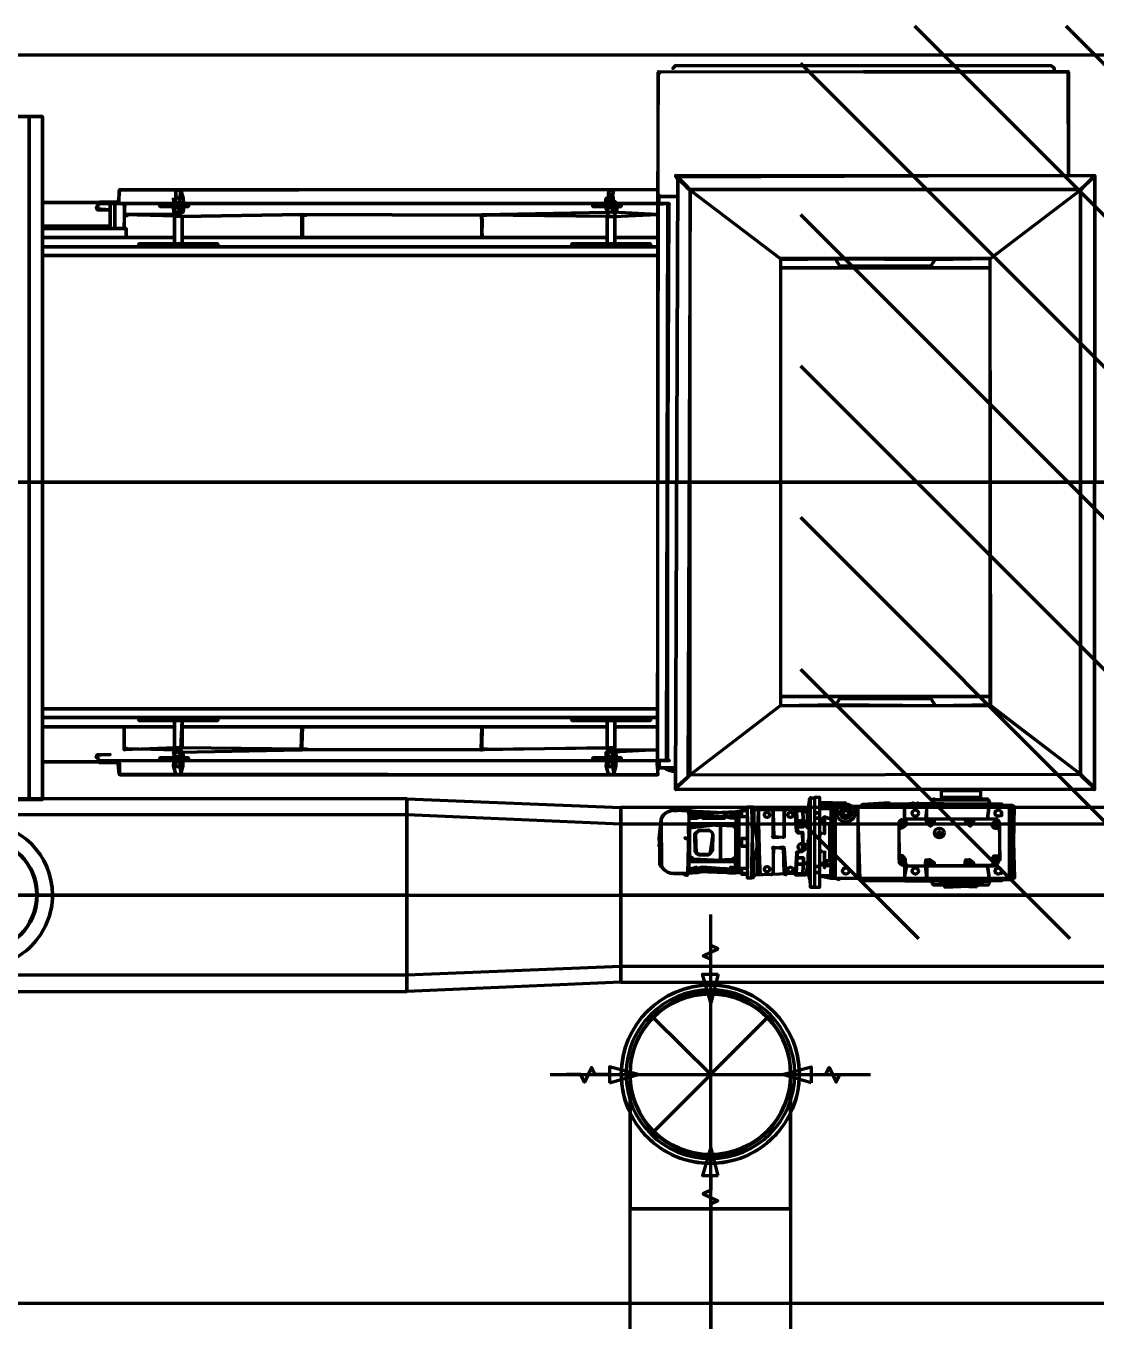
# Model space of a CAD drawing. Extents: x 0 to 1153, y 0 to 816.
# Drawn here: x 565.45 to 584.85, y 533.44 to 556.91 of the extents above; entities that cross this region are included whole.
import ezdxf

# ---------------------------------------------------------------- set-up
doc = ezdxf.new("R2010")
doc.units = 0
doc.header["$MEASUREMENT"] = 0
for name, color, linetype in [('Arch', 7, 'Continuous'), ('EQUIPMENTS', 7, 'Continuous'), ('Hatch', 7, 'Continuous'), ('HVAC', 7, 'Continuous')]:
    doc.layers.add(name, color=color, linetype=linetype)

msp = doc.modelspace()

# ---------------------------------------------------------------- linework, layer by layer
at = {"layer": 'Arch', "color": 11, "linetype": 'Continuous', "lineweight": 211}
msp.add_line((917.988, 533.76), (110.871, 533.76), dxfattribs=at)
for points in [[(577.861, 539.729), (577.861, 539.993), (577.723, 540.057), (577.988, 540.184), (577.861, 540.247), (577.861, 540.512)], [(576.03, 537.909), (575.765, 537.909), (575.702, 538.036), (575.575, 537.771), (575.511, 537.909), (575.247, 537.909)], [(579.681, 537.909), (579.945, 537.909), (580.009, 538.036), (580.136, 537.771), (580.199, 537.909), (580.464, 537.909)], [(577.861, 536.078), (577.861, 535.813), (577.723, 535.75), (577.988, 535.623), (577.861, 535.559), (577.861, 535.294)]]:
    msp.add_lwpolyline(points, dxfattribs=at)
for points in [[(577.998, 539.729), (577.861, 539.21), (577.712, 539.729)], [(576.03, 537.76), (576.548, 537.909), (576.03, 538.046)], [(579.681, 537.76), (579.162, 537.909), (579.681, 538.046)], [(577.998, 536.078), (577.861, 536.596), (577.712, 536.078)]]:
    msp.add_lwpolyline(points, close=True, dxfattribs=at)
at = {"layer": 'EQUIPMENTS', "color": 251, "linetype": 'Continuous', "lineweight": 211}
for p, q in [((645.329, 556.376), (113.961, 556.376)), ((568.124, 553.529), (568.135, 553.529)), ((576.157, 553.709), (576.157, 553.688)), ((570.452, 553.413), (570.463, 553.413)), ((573.722, 553.487), (573.722, 553.477)), ((580.115, 552.683), (580.115, 552.693)), ((568.156, 543.75), (568.156, 543.74)), ((568.251, 543.666), (568.262, 543.666)), ((576.093, 543.666), (576.104, 543.666)), ((568.314, 543.571), (568.314, 543.592)), ((576.157, 543.571), (576.157, 543.592)), ((576.908, 543.348), (576.897, 543.338)), ((579.67, 542.925), (579.649, 542.904)), ((580.189, 542.787), (580.189, 542.766)), ((580.57, 542.787), (580.57, 542.766)), ((581.078, 542.798), (581.078, 542.787)), ((581.448, 542.766), (581.448, 542.787)), ((583.025, 542.787), (583.025, 542.809)), ((583.332, 542.766), (583.332, 542.787)), ((577.712, 542.586), (577.712, 542.607)), ((578.104, 542.607), (578.104, 542.586)), ((578.22, 542.586), (578.22, 542.607)), ((578.316, 542.671), (578.316, 542.66)), ((579.416, 542.703), (579.406, 542.703)), ((579.543, 542.671), (579.533, 542.671)), ((577.585, 542.269), (577.585, 541.962)), ((577.649, 541.888), (577.829, 541.888)), ((578.316, 541.845), (578.316, 541.845)), ((583.078, 541.814), (583.036, 541.835)), ((577.712, 541.634), (577.712, 541.666)), ((578.115, 541.666), (578.115, 541.634)), ((578.369, 541.56), (578.369, 541.57)), ((581.374, 541.687), (583.004, 541.687)), ((579.628, 541.464), (579.649, 541.464)), ((579.649, 541.316), (579.67, 541.306)), ((581.078, 541.422), (581.078, 541.443)), ((581.448, 541.464), (581.448, 541.443)), ((581.681, 541.422), (581.681, 541.443)), ((582.104, 541.306), (582.104, 541.327)), ((583.332, 541.443), (583.332, 541.464))]:
    msp.add_line(p, q, dxfattribs=at)
for points in [[(566.78, 543.571), (566.79, 543.602), (566.78, 543.571), (566.738, 543.687), (566.738, 543.698), (566.748, 543.698), (566.727, 543.666), (566.738, 543.687), (566.78, 543.571), (566.78, 543.56), (567.129, 543.56), (567.129, 543.549), (567.119, 543.592), (567.129, 543.592), (567.14, 543.581), (567.14, 543.348), (567.15, 543.348), (567.15, 543.338), (567.15, 543.348), (567.161, 543.348), (567.15, 543.348), (567.129, 543.56), (567.129, 543.549), (567.129, 543.56), (566.79, 543.592), (576.897, 543.602), (577.067, 543.602), (577.109, 553.688), (576.897, 553.688), (566.79, 553.688), (566.79, 553.678), (566.78, 553.709), (566.727, 553.614), (566.738, 553.593), (566.738, 553.582), (566.78, 553.709), (566.79, 553.688), (566.79, 553.678), (566.78, 553.709), (566.727, 553.614), (566.738, 553.593), (566.738, 553.582), (566.748, 553.572), (566.981, 553.572), (566.738, 553.593), (566.78, 553.709), (565.753, 553.709), (566.78, 553.709), (566.79, 553.72), (567.129, 553.72), (567.129, 553.731), (567.14, 553.709), (567.14, 553.921), (567.15, 553.932), (567.15, 553.942), (567.15, 553.921), (567.161, 553.932), (567.15, 553.921), (567.119, 553.688), (567.129, 553.688), (567.14, 553.699), (567.129, 553.72), (567.129, 553.731), (567.14, 553.709), (567.14, 553.921), (567.15, 553.932), (567.15, 553.942), (567.15, 553.921), (567.161, 553.932), (567.161, 553.942), (576.897, 553.942), (576.897, 553.932), (576.908, 553.932), (576.897, 553.942), (576.897, 553.932), (576.908, 553.932), (576.897, 553.942), (567.15, 553.921), (567.129, 553.72), (566.79, 553.688), (576.887, 553.688), (576.897, 553.688), (576.908, 553.678), (576.908, 556.07), (576.929, 556.059), (576.919, 556.07), (576.919, 556.08), (576.919, 556.07), (576.929, 556.07), (576.929, 556.059), (576.94, 556.048), (576.929, 556.059), (576.919, 556.059), (576.919, 556.07), (576.914, 556.071), (576.917, 556.074), (576.908, 556.07), (576.929, 556.059), (576.919, 556.07), (576.919, 556.08), (576.919, 556.07), (576.929, 556.07), (576.929, 556.059), (576.94, 556.048), (576.929, 556.059), (576.919, 556.059), (576.919, 556.07), (576.914, 556.071), (576.917, 556.074), (576.919, 556.08), (584.348, 556.07), (584.338, 556.08), (576.908, 556.07), (576.897, 553.678), (577.109, 553.688), (577.109, 553.678), (577.077, 553.678), (577.077, 543.602), (577.109, 543.602), (577.109, 543.592), (576.908, 543.602), (576.897, 543.338), (567.14, 543.348), (567.15, 543.348), (567.15, 543.338), (567.14, 543.348), (567.119, 543.592), (567.129, 543.592), (567.14, 543.581), (567.14, 543.56), (567.15, 543.549), (567.15, 543.348), (567.161, 543.348), (567.161, 543.338), (576.897, 543.338), (576.908, 543.348), (576.887, 543.592), (576.897, 543.592), (576.897, 543.602), (577.067, 543.602), (577.109, 553.688), (576.929, 553.688), (576.929, 553.815), (576.897, 553.678), (577.056, 553.688), (577.056, 553.688), (577.077, 553.678), (577.056, 543.602), (577.109, 543.602), (577.109, 543.592), (576.929, 543.592), (576.929, 543.465), (576.897, 543.592), (566.79, 543.592), (566.79, 543.602), (566.78, 543.571), (566.738, 543.687), (566.738, 543.698), (566.748, 543.698), (566.748, 543.708), (566.981, 543.708), (566.738, 543.687), (566.78, 543.571), (565.753, 543.571)], [(584.084, 556.144), (584.073, 556.144), (584.073, 556.154), (584.041, 556.175)], [(584.327, 556.059), (584.338, 556.08), (584.338, 556.07), (584.327, 556.059), (584.327, 556.048), (584.327, 556.059), (584.338, 556.059), (584.339, 556.074), (584.342, 556.071), (584.327, 556.059), (584.338, 556.07), (584.338, 556.08), (584.338, 556.07), (584.327, 556.059), (584.327, 556.048), (584.327, 556.059), (584.338, 556.059), (584.348, 556.07), (584.348, 554.196), (584.339, 556.074), (584.338, 556.07)], [(582.93, 544.587), (579.12, 544.587), (577.49, 543.338), (577.49, 553.942), (577.48, 553.942), (577.48, 553.953), (577.469, 553.953), (577.448, 553.985), (577.49, 553.932), (579.12, 552.693), (582.93, 552.693), (584.602, 553.963), (584.56, 553.942), (584.57, 553.953), (584.581, 553.953), (584.782, 554.154), (584.782, 554.164), (584.793, 554.186), (584.803, 554.186), (584.803, 554.196), (584.793, 554.186), (584.782, 554.133), (584.782, 554.143), (584.793, 554.143), (584.803, 554.154), (584.803, 554.164), (584.814, 554.164), (584.814, 554.175), (584.824, 554.175), (584.824, 554.186), (584.814, 554.186), (584.814, 554.175), (584.793, 554.175), (584.782, 554.133), (584.782, 554.143), (584.793, 554.154), (584.793, 554.164), (584.803, 554.164), (584.56, 553.942), (584.56, 543.338), (584.56, 543.327), (584.581, 543.327), (584.581, 543.317), (584.602, 543.317), (584.782, 543.137), (584.782, 543.126), (584.793, 543.126), (584.793, 543.116), (584.803, 543.116), (584.782, 543.116), (584.793, 543.116), (584.793, 543.105), (584.803, 543.105), (584.814, 543.094), (584.824, 543.094), (584.824, 543.105), (584.814, 543.105), (584.814, 543.116), (584.803, 543.116), (584.803, 543.126), (584.793, 543.126), (584.793, 543.137), (584.782, 543.126), (584.782, 543.105), (584.793, 543.105), (584.793, 543.094), (584.814, 543.073), (584.824, 543.073), (577.226, 543.073), (577.236, 543.073), (577.236, 543.084), (577.247, 543.084), (577.247, 543.094), (577.257, 543.094), (577.257, 543.105), (577.268, 543.105), (577.268, 543.126), (577.448, 543.295), (577.49, 543.338), (577.48, 543.327), (577.469, 543.327), (577.469, 543.317), (577.49, 543.338), (577.268, 543.137), (577.268, 543.126), (577.257, 543.126), (577.257, 543.116), (577.247, 543.116), (577.268, 543.116), (577.257, 543.116), (577.257, 543.105), (577.247, 543.105), (577.236, 543.094), (577.226, 543.094), (577.226, 543.105), (577.236, 543.105), (577.247, 543.126), (577.257, 543.126), (577.257, 543.137), (577.247, 543.126), (577.226, 543.073), (577.236, 543.073), (577.236, 543.084), (577.247, 543.084), (577.247, 543.094), (577.257, 543.094), (577.257, 543.105), (577.226, 543.073), (577.268, 554.164), (577.257, 554.164), (577.257, 554.175), (577.236, 554.175), (577.236, 554.186), (577.226, 554.186), (577.226, 554.175), (577.236, 554.175), (577.236, 554.164), (577.257, 554.143), (577.268, 554.143), (577.268, 554.154), (577.448, 553.963), (577.268, 554.133), (577.268, 554.143), (577.257, 554.154), (577.257, 554.164), (577.247, 554.164), (577.226, 554.196), (584.824, 554.196), (584.814, 543.073), (584.782, 543.126), (584.602, 543.295), (584.56, 543.348), (582.93, 544.587), (579.12, 544.587), (577.49, 543.338), (584.56, 543.348), (584.56, 543.338), (584.56, 553.942), (584.56, 553.932), (582.93, 552.693), (579.12, 552.693), (577.49, 553.932), (577.49, 553.942), (584.56, 553.942), (577.49, 553.942), (577.448, 543.295), (577.448, 543.295), (577.268, 543.126), (577.226, 543.073), (584.803, 543.084), (584.782, 543.137), (584.782, 543.126), (584.793, 543.126), (584.793, 543.116), (584.803, 543.116), (584.56, 543.348), (582.919, 544.608), (581.935, 544.587), (580.136, 544.608), (579.131, 544.587), (579.131, 552.672), (580.115, 552.683), (581.914, 552.672), (582.919, 552.693), (582.919, 544.608), (581.935, 544.587), (580.136, 544.608), (579.131, 544.587), (579.131, 552.672), (580.115, 552.683), (581.914, 552.672), (582.919, 552.693)], [(577.268, 554.154), (577.257, 554.175), (577.257, 554.186), (577.226, 554.196)], [(584.602, 553.963), (584.57, 553.953), (584.581, 553.953), (584.782, 554.154), (584.782, 554.164), (584.793, 554.186), (584.803, 554.186), (584.803, 554.196), (584.793, 554.186), (584.782, 554.133), (584.782, 554.143), (584.793, 554.143), (584.803, 554.154), (584.803, 554.164), (584.814, 554.164), (584.814, 554.175), (584.824, 554.175), (584.824, 554.186), (584.814, 554.186), (584.814, 554.175), (584.793, 554.175), (584.782, 554.133), (584.782, 554.143), (584.793, 554.154), (584.793, 554.164), (584.803, 554.164), (584.56, 553.932)], [(576.919, 553.826), (576.929, 553.826), (576.929, 553.836), (576.94, 553.836), (576.929, 553.836), (576.929, 553.826), (576.919, 553.815), (576.919, 553.826), (576.918, 553.821), (576.914, 553.825), (576.919, 553.826), (576.908, 553.826), (576.929, 553.826), (576.929, 553.836), (576.94, 553.836), (576.929, 553.836), (576.929, 553.826), (576.919, 553.815), (576.919, 553.826), (576.897, 553.815), (577.226, 553.815), (576.897, 553.815), (576.897, 543.465), (577.226, 543.465), (576.897, 543.465), (576.914, 553.825)], [(577.49, 553.942), (577.48, 553.953), (577.448, 553.963)], [(566.981, 553.233), (566.981, 553.688), (566.981, 553.275), (565.753, 553.275)], [(567.119, 553.688), (567.129, 553.688), (567.14, 553.709)], [(567.235, 553.678), (567.246, 553.678), (567.235, 553.678), (567.246, 553.688)], [(568.399, 553.635), (567.881, 553.635), (567.881, 553.688), (567.881, 553.635), (568.399, 553.635), (568.399, 553.688)], [(568.24, 553.604), (568.251, 553.604), (568.262, 553.614)], [(576.241, 553.635), (575.723, 553.635), (575.723, 553.688), (575.723, 553.635), (576.241, 553.635), (576.241, 553.688)], [(567.267, 553.477), (567.267, 553.477), (567.277, 553.477), (567.267, 553.487), (567.277, 553.487), (567.277, 553.477), (567.288, 553.466), (567.277, 553.466), (567.277, 553.477), (567.267, 553.477), (567.277, 553.477), (567.267, 553.477), (567.277, 553.477), (567.267, 553.487), (567.277, 553.487), (567.277, 553.477), (567.288, 553.466), (567.235, 553.477)], [(570.452, 553.477), (570.442, 553.466), (570.431, 553.466), (570.452, 553.477)], [(573.786, 553.477), (573.786, 553.477), (573.797, 553.477), (573.786, 553.487), (573.797, 553.487), (573.797, 553.477), (573.797, 553.477)], [(567.267, 553.233), (565.753, 553.233), (567.267, 553.233), (567.267, 553.074)], [(568.928, 552.958), (567.499, 552.958), (567.499, 552.905), (567.499, 552.958), (568.928, 552.958), (568.928, 552.905)], [(575.342, 552.958), (576.771, 552.958), (576.771, 552.905), (576.771, 552.958), (575.342, 552.958), (575.342, 552.905)], [(581.935, 552.683), (581.85, 552.556), (580.199, 552.556), (580.115, 552.693), (580.115, 552.683), (580.199, 552.556), (581.85, 552.556), (581.935, 552.693)], [(580.199, 544.724), (581.85, 544.724), (581.935, 544.587), (581.85, 544.724), (580.199, 544.724), (580.115, 544.587)], [(567.499, 544.322), (568.928, 544.322), (568.928, 544.375), (568.928, 544.322), (567.499, 544.322), (567.499, 544.375)], [(575.342, 544.322), (576.771, 544.322), (576.771, 544.375), (576.771, 544.322), (575.342, 544.322), (575.342, 544.375)], [(567.267, 543.793), (567.277, 543.803), (567.288, 543.803), (567.288, 543.814), (567.277, 543.814), (567.267, 543.803)], [(568.399, 543.645), (567.881, 543.645), (567.881, 543.592), (567.881, 543.645), (568.399, 543.645), (568.399, 543.592)], [(570.442, 543.803), (570.431, 543.814), (570.452, 543.803)], [(570.526, 543.793), (570.537, 543.803), (570.547, 543.803), (570.537, 543.803)], [(573.712, 543.803), (573.701, 543.814), (573.691, 543.814), (573.712, 543.803)], [(573.786, 543.793), (573.797, 543.803), (573.807, 543.803), (573.797, 543.803)], [(576.241, 543.645), (575.723, 543.645), (575.723, 543.592), (575.723, 543.645), (576.241, 543.645), (576.241, 543.592)], [(576.897, 543.793), (576.104, 543.75), (576.104, 543.814), (576.008, 543.825), (576.008, 543.75), (576.008, 543.814), (576.104, 543.793)], [(577.49, 543.338), (577.48, 543.327), (577.469, 543.327), (577.448, 543.317)], [(584.56, 543.338), (584.581, 543.327), (584.602, 543.295)], [(582.75, 542.925), (582.041, 542.925), (582.041, 543.052), (582.75, 543.073), (582.75, 542.925), (582.041, 542.925), (582.041, 543.052), (582.75, 543.073)], [(584.782, 543.116), (584.793, 543.105), (584.803, 543.105), (584.814, 543.094), (584.824, 543.094), (584.824, 543.105), (584.814, 543.105), (584.814, 543.116), (584.803, 543.116), (584.803, 543.126), (584.782, 543.137)], [(579.882, 542.819), (579.882, 542.724), (579.84, 542.809)], [(580.274, 542.713), (580.369, 542.713), (580.411, 542.639), (580.369, 542.555), (580.274, 542.555), (580.231, 542.639), (580.274, 542.713), (580.369, 542.713), (580.411, 542.639), (580.369, 542.555), (580.274, 542.555), (580.231, 542.639)], [(581.596, 542.787), (581.554, 542.809), (581.533, 542.785), (581.541, 542.801), (581.556, 542.808), (581.572, 542.805), (581.584, 542.793), (581.585, 542.787), (581.596, 542.787), (581.586, 542.809), (581.554, 542.809), (581.533, 542.785), (581.541, 542.801), (581.556, 542.808), (581.571, 542.806), (581.582, 542.796), (581.522, 542.83), (581.533, 542.766), (581.491, 542.766), (581.448, 542.787), (581.491, 542.766), (581.522, 542.83), (581.533, 542.766), (581.583, 542.795), (581.585, 542.787), (581.618, 542.83)], [(583.142, 542.787), (583.142, 542.809), (581.681, 542.809), (583.131, 542.766)], [(581.883, 542.884), (581.907, 542.904), (581.883, 542.884), (581.909, 542.904)], [(582.872, 542.904), (582.897, 542.886), (582.872, 542.904), (582.897, 542.884)], [(583.232, 542.766), (583.278, 542.73), (583.279, 542.723), (583.232, 542.766), (583.26, 542.757), (583.278, 542.73), (583.279, 542.723), (583.268, 542.75), (583.216, 542.766)], [(583.279, 541.512), (583.243, 541.466), (583.236, 541.465), (583.279, 541.512), (583.27, 541.484), (583.243, 541.466), (583.216, 541.464), (583.236, 541.465), (583.279, 541.507), (583.279, 542.713)], [(578.956, 542.703), (578.981, 542.685), (578.982, 542.678), (578.956, 542.703), (578.972, 542.698), (578.982, 542.676)], [(579.194, 542.221), (579.183, 542.206), (579.18, 542.205), (579.194, 542.221), (579.191, 542.212), (579.183, 542.206), (579.18, 542.205), (579.183, 542.205), (578.993, 542.216), (578.993, 542.671), (579.004, 542.205), (579.194, 542.216), (579.194, 542.671)], [(579.194, 542.676), (579.214, 542.702), (579.218, 542.703), (579.194, 542.676), (579.199, 542.692), (579.221, 542.703)], [(579.432, 542.301), (579.417, 542.313), (579.416, 542.315), (579.432, 542.301), (579.423, 542.304), (579.416, 542.316)], [(579.517, 542.301), (579.532, 542.288), (579.533, 542.286), (579.517, 542.301), (579.526, 542.297), (579.533, 542.285)], [(579.84, 542.301), (579.85, 542.29), (579.85, 542.279), (579.861, 542.279), (579.861, 542.269), (579.84, 542.301), (579.84, 542.29), (579.85, 542.29), (579.85, 542.279), (579.871, 542.269)], [(582.009, 542.311), (582.052, 542.258), (582.009, 542.237), (581.977, 542.258), (581.977, 542.29), (582.009, 542.311), (582.052, 542.29), (582.052, 542.258), (582.009, 542.237), (581.977, 542.258), (582.009, 542.311)], [(578.369, 542.025), (578.369, 542.057), (578.369, 541.644), (578.369, 542.057)], [(578.998, 542.205), (578.983, 542.217), (578.982, 542.22), (578.998, 542.205), (578.989, 542.208), (578.982, 542.221)], [(578.982, 542.01), (578.994, 542.025), (578.997, 542.025), (578.982, 542.01), (578.985, 542.019), (578.998, 542.025)], [(579.221, 541.528), (579.195, 541.546), (579.194, 541.552), (579.221, 541.528), (579.205, 541.533), (579.195, 541.546), (579.194, 541.552), (579.194, 541.549), (579.183, 542.025), (578.993, 542.004), (578.993, 541.549), (579.004, 542.025), (579.194, 542.004)], [(579.178, 542.025), (579.194, 542.013), (579.194, 542.011), (579.178, 542.025), (579.188, 542.022), (579.194, 542.01)], [(579.649, 542.089), (579.639, 542.078), (579.649, 542.089), (579.639, 542.089), (579.639, 542.078), (579.628, 542.078), (579.628, 542.152), (579.628, 542.142), (579.628, 542.152), (579.628, 542.142), (579.649, 542.142), (579.628, 542.152), (579.628, 542.089)], [(579.416, 541.925), (579.427, 541.94), (579.431, 541.941), (579.416, 541.925), (579.419, 541.934), (579.432, 541.941)], [(579.871, 541.962), (579.85, 541.951), (579.85, 541.941), (579.84, 541.93), (579.871, 541.962), (579.871, 541.951), (579.85, 541.951), (579.84, 541.92)], [(577.607, 541.634), (577.607, 541.666), (577.469, 541.623), (577.596, 541.634)], [(578.982, 541.554), (578.962, 541.529), (578.958, 541.528), (578.982, 541.554), (578.977, 541.539), (578.956, 541.528)], [(580.041, 541.697), (579.924, 541.729), (579.84, 541.729), (579.924, 541.697)], [(581.533, 541.443), (581.448, 541.443), (581.491, 541.443), (581.533, 541.464)], [(583.142, 541.422), (581.681, 541.443), (581.681, 541.422), (583.142, 541.422), (583.131, 541.443)], [(581.855, 541.42), (581.859, 541.409), (581.855, 541.42), (581.859, 541.408)], [(581.909, 541.337), (581.884, 541.355), (581.909, 541.337), (581.883, 541.357)], [(582.687, 541.306), (582.104, 541.327), (582.104, 541.306), (582.687, 541.327)]]:
    msp.add_lwpolyline(points, close=True, dxfattribs=at)
for points in [[(577.226, 556.186), (577.173, 556.133), (577.226, 556.186), (584.031, 556.186), (584.084, 556.144), (584.084, 556.08), (584.084, 556.144), (584.041, 556.175), (577.226, 556.186), (577.173, 556.133), (577.173, 556.133), (577.173, 556.133)], [(562.917, 542.893), (565.753, 542.893), (565.753, 555.265), (562.917, 555.265)], [(562.917, 555.265), (565.753, 555.265), (565.753, 542.893), (562.917, 542.893)], [(565.51, 555.265), (565.51, 542.893), (565.51, 555.265)], [(577.268, 543.137), (577.226, 543.073), (577.268, 543.137), (577.49, 543.338), (584.56, 543.348), (584.602, 543.295), (584.782, 543.126), (584.814, 543.084), (584.824, 554.196), (577.268, 554.164), (577.448, 553.985), (577.49, 553.932), (577.448, 553.963), (577.268, 554.164), (577.226, 543.073)], [(575.987, 553.455), (575.987, 552.958), (575.987, 553.455), (576.125, 553.455), (576.125, 552.958), (576.125, 553.455), (575.987, 553.455), (573.712, 553.477), (570.463, 553.487), (570.452, 553.074), (570.452, 553.477), (570.463, 553.413), (570.463, 553.074), (570.452, 553.413), (570.452, 553.477), (570.537, 553.477), (570.463, 553.487), (568.262, 553.455), (568.24, 553.529), (568.304, 553.529), (568.166, 553.487), (567.246, 553.487), (567.235, 553.688), (567.235, 553.233), (567.246, 553.678), (567.235, 553.487), (568.166, 553.466), (568.262, 553.455), (570.463, 553.487), (573.712, 553.477), (573.786, 553.477), (573.712, 553.477), (573.712, 553.413), (573.701, 553.477), (573.722, 553.074), (573.722, 553.413), (573.712, 553.074), (573.722, 553.487), (575.977, 553.529), (575.998, 553.604), (576.093, 553.614), (576.083, 553.529), (576.093, 553.614), (575.966, 553.604), (575.998, 553.529), (575.956, 553.635), (575.934, 553.688), (575.956, 553.614), (576.093, 553.614), (576.146, 553.529), (576.083, 553.529), (576.146, 553.529), (575.998, 553.529), (575.987, 553.455), (576.104, 553.455), (576.897, 553.487), (576.083, 553.529), (576.146, 553.529), (576.008, 553.529), (575.987, 553.455), (576.104, 553.455), (576.146, 553.529), (576.178, 553.635), (576.146, 553.709), (576.083, 553.709), (576.083, 553.784), (576.104, 553.932), (576.008, 553.932), (576.104, 553.932), (576.008, 553.932), (575.998, 553.784), (575.998, 553.709), (576.051, 553.688), (576.093, 553.614), (576.083, 553.709), (576.146, 553.709), (576.178, 553.635), (576.093, 553.614), (576.008, 553.614), (576.093, 553.614), (576.093, 553.614), (576.083, 553.604)], [(568.135, 553.709), (568.124, 553.784), (568.124, 553.784)], [(568.24, 553.784), (568.166, 553.784), (568.166, 553.932), (568.262, 553.932), (568.166, 553.932), (568.262, 553.932), (568.304, 553.784), (568.304, 553.709), (568.24, 553.709), (568.24, 553.784), (568.304, 553.784), (568.166, 553.784), (568.156, 553.709), (568.314, 553.709), (568.24, 553.709), (568.24, 553.784), (568.262, 553.932), (568.166, 553.932), (568.166, 553.784), (568.156, 553.709), (568.156, 553.709), (568.314, 553.709), (568.304, 553.784), (568.24, 553.784), (568.304, 553.784), (568.166, 553.784), (568.156, 553.709), (568.187, 553.709)], [(576.083, 553.709), (576.051, 553.784), (576.146, 553.709), (575.956, 553.709), (575.966, 553.784), (576.051, 553.784), (576.083, 553.709), (576.146, 553.709), (575.956, 553.709), (576.051, 553.784), (576.008, 553.932), (576.104, 553.932), (576.051, 553.784), (576.051, 553.784)], [(576.125, 553.784), (575.998, 553.784), (575.966, 553.709), (575.977, 553.709)], [(567.066, 553.233), (567.066, 553.688), (567.066, 553.233)], [(568.124, 553.604), (568.209, 553.614), (568.124, 553.604), (568.156, 553.529), (568.124, 553.604), (568.314, 553.635), (568.209, 553.614), (568.24, 553.529), (568.187, 553.529), (568.135, 553.529), (568.124, 553.604), (568.209, 553.614), (568.314, 553.635), (568.304, 553.529), (568.314, 553.635), (568.124, 553.604), (568.092, 553.688), (568.124, 553.604), (568.156, 553.529), (568.145, 553.455), (568.262, 553.466), (568.166, 553.455), (568.135, 553.529), (568.304, 553.529), (568.24, 553.529), (568.314, 553.635), (568.304, 553.709), (568.209, 553.688), (568.209, 553.614), (568.209, 553.709), (568.304, 553.709), (568.314, 553.635)], [(575.998, 553.604), (575.956, 553.635), (575.987, 553.529), (575.977, 553.529)], [(576.887, 553.688), (576.897, 553.699), (576.897, 553.688)], [(577.109, 553.688), (577.077, 553.678), (577.109, 553.678)], [(568.283, 553.455), (568.283, 552.958), (568.283, 553.455), (568.145, 553.455), (568.145, 552.958), (568.145, 553.455)], [(570.452, 553.275), (570.463, 553.275), (570.452, 553.275)], [(573.712, 553.275), (573.722, 553.275), (573.712, 553.275)], [(568.145, 553.074), (565.753, 553.074), (568.145, 553.074)], [(575.987, 553.074), (568.283, 553.074), (575.987, 553.074)], [(576.897, 553.074), (576.125, 553.074), (576.897, 553.074)], [(565.753, 552.905), (576.897, 552.905), (565.753, 552.905)], [(567.701, 552.958), (567.701, 552.905), (567.701, 552.958)], [(575.543, 552.958), (575.543, 552.905), (575.543, 552.958)], [(565.753, 552.746), (576.897, 552.746), (565.753, 552.746)], [(582.919, 552.524), (579.131, 552.524), (582.919, 552.524)], [(509.196, 548.64), (648.705, 548.64), (509.196, 548.64)], [(579.131, 544.756), (582.919, 544.756), (579.131, 544.756)], [(565.753, 544.534), (576.897, 544.534), (565.753, 544.534)], [(565.753, 544.375), (576.897, 544.375), (565.753, 544.375)], [(567.701, 544.322), (567.701, 544.375), (567.701, 544.322)], [(575.543, 544.322), (575.543, 544.375), (575.543, 544.322)], [(568.145, 544.206), (565.753, 544.206), (568.145, 544.206)], [(576.125, 543.825), (575.987, 543.825), (575.987, 544.322), (575.987, 543.825), (576.125, 543.825), (576.125, 544.322), (576.125, 543.825), (576.083, 543.75), (575.987, 543.825), (573.722, 543.793), (573.797, 543.803), (573.712, 543.803), (573.712, 543.867), (573.722, 544.206), (573.712, 543.867), (573.701, 543.793), (570.463, 543.793), (570.537, 543.803), (570.452, 543.803), (570.452, 543.867), (570.463, 544.206), (570.452, 543.867), (570.452, 543.803), (568.262, 543.825), (568.262, 543.75), (568.262, 543.814), (568.166, 543.825), (568.166, 543.75), (568.166, 543.814), (568.262, 543.814), (568.283, 544.322), (568.283, 543.825), (568.145, 543.825), (567.235, 543.793), (567.235, 544.206), (567.235, 543.793), (567.288, 543.814), (568.166, 543.793), (568.24, 543.75), (568.293, 543.75), (568.304, 543.676), (568.113, 543.666), (568.166, 543.666), (568.23, 543.666), (568.24, 543.74), (568.304, 543.75), (568.135, 543.75), (568.156, 543.676), (568.124, 543.75), (568.187, 543.75), (568.135, 543.75), (568.156, 543.676), (568.314, 543.666), (568.24, 543.676), (568.304, 543.74), (568.24, 543.75), (570.442, 543.793), (570.452, 544.206), (570.452, 543.803), (573.701, 543.793), (573.712, 544.206), (573.712, 543.803), (575.987, 543.825), (575.998, 543.676), (576.157, 543.666), (576.146, 543.74), (576.083, 543.75), (576.083, 543.676), (576.136, 543.666), (576.083, 543.676), (576.146, 543.74), (575.977, 543.75), (576.03, 543.75), (575.966, 543.666), (576.03, 543.666), (575.966, 543.666), (576.157, 543.666), (576.083, 543.676), (576.083, 543.75), (576.136, 543.75), (576.083, 543.75), (576.083, 543.75)], [(568.283, 543.825), (568.145, 543.825), (568.145, 544.322), (568.145, 543.825)], [(575.987, 544.206), (568.283, 544.206), (575.987, 544.206)], [(576.897, 544.206), (576.125, 544.206), (576.897, 544.206)], [(570.463, 544.004), (570.452, 544.004), (570.463, 544.004)], [(573.722, 544.004), (573.712, 544.004), (573.722, 544.004)], [(566.738, 543.687), (566.727, 543.655), (566.727, 543.666)], [(568.187, 543.571), (568.135, 543.571), (568.124, 543.496), (568.187, 543.571), (568.135, 543.571), (568.314, 543.592), (568.262, 543.486), (568.124, 543.496), (568.187, 543.571), (568.135, 543.571), (568.092, 543.645), (568.135, 543.571), (568.304, 543.571), (568.24, 543.571), (568.24, 543.496), (568.124, 543.496), (568.166, 543.338), (568.262, 543.338), (568.304, 543.496), (568.304, 543.571), (568.336, 543.645), (568.293, 543.571), (568.187, 543.571), (568.209, 543.645), (568.187, 543.571), (568.262, 543.571), (568.24, 543.496), (568.262, 543.338), (568.166, 543.348), (568.262, 543.338), (568.166, 543.348), (568.124, 543.496), (568.219, 543.486), (568.283, 543.496), (568.124, 543.496), (568.187, 543.486), (568.124, 543.496), (568.135, 543.571)], [(568.304, 543.75), (568.135, 543.75), (568.187, 543.75), (568.135, 543.75), (568.135, 543.666), (568.187, 543.666), (568.135, 543.666)], [(568.24, 543.74), (568.293, 543.666), (568.293, 543.666)], [(576.03, 543.571), (575.977, 543.571), (575.966, 543.496), (576.03, 543.571), (575.977, 543.571), (576.157, 543.592), (576.104, 543.486), (575.966, 543.496), (576.03, 543.571), (575.977, 543.571), (575.934, 543.645), (575.977, 543.571), (576.146, 543.571), (576.083, 543.571), (576.083, 543.496), (575.966, 543.496), (576.008, 543.338), (576.104, 543.338), (576.146, 543.496), (576.146, 543.571), (576.178, 543.645), (576.136, 543.571), (576.03, 543.571), (576.051, 543.645), (576.03, 543.571), (576.104, 543.571), (576.083, 543.496), (576.104, 543.338), (576.008, 543.348), (576.104, 543.338), (576.008, 543.348), (575.966, 543.496), (576.061, 543.486), (576.125, 543.496), (575.966, 543.496), (576.03, 543.486), (575.966, 543.496), (575.977, 543.571)], [(576.146, 543.75), (575.966, 543.75), (575.966, 543.666), (575.966, 543.75), (575.966, 543.75)], [(575.977, 543.666), (575.977, 543.666), (575.977, 543.666)], [(568.262, 543.486), (568.24, 543.496), (568.262, 543.496)], [(576.104, 543.486), (576.083, 543.496), (576.104, 543.496)], [(576.887, 543.592), (576.897, 543.581), (576.897, 543.592)], [(577.224, 543.401), (577.163, 543.407), (577.104, 543.422), (577.048, 543.446), (577.006, 543.471), (577.048, 543.446), (577.104, 543.422), (577.163, 543.407), (577.224, 543.401), (577.163, 543.407), (577.104, 543.422), (577.048, 543.446), (577.006, 543.471)], [(582.041, 543.052), (582.75, 543.052), (582.041, 543.052)], [(577.48, 542.375), (577.458, 542.422), (577.543, 542.422), (577.458, 542.422), (577.538, 542.403), (578.322, 542.457), (578.316, 542.66), (578.189, 542.66), (578.316, 542.66), (578.421, 542.692), (578.527, 542.692), (578.421, 542.692), (578.421, 542.586), (578.527, 542.586), (578.527, 542.184), (578.527, 541.771), (578.527, 542.184), (578.421, 542.184), (578.421, 542.047), (578.527, 542.047), (578.421, 542.047), (578.421, 542.184), (578.527, 542.184), (578.527, 542.586), (578.527, 542.756), (578.623, 542.756), (578.601, 541.464), (578.527, 541.464), (578.527, 541.644), (578.421, 541.644), (578.421, 541.539), (578.527, 541.539), (578.421, 541.56), (578.189, 541.56), (578.316, 541.56), (578.313, 541.772), (578.316, 541.845), (578.273, 541.808), (578.309, 541.845), (578.347, 541.808), (577.543, 541.771), (577.492, 541.772), (577.509, 541.845), (577.543, 541.782), (578.04, 541.793), (578.04, 542.449), (578.04, 541.771), (578.04, 542.438), (577.48, 542.375), (577.458, 542.422), (577.533, 542.449), (577.48, 542.375), (577.54, 542.408), (577.458, 542.422), (577.533, 542.459), (578.284, 542.459), (578.316, 542.375), (578.274, 542.413), (578.326, 542.38), (578.347, 541.877), (578.324, 542.381), (578.273, 542.419), (578.31, 542.459), (578.313, 541.772), (577.543, 541.811), (577.48, 541.856), (577.459, 541.805), (577.48, 542.375), (577.48, 541.845), (577.48, 542.375), (577.543, 542.438), (578.347, 542.417), (578.316, 541.771), (577.469, 541.771), (577.533, 541.771), (578.316, 541.771), (577.469, 541.803), (577.458, 542.422), (578.358, 542.449), (578.316, 542.66), (578.189, 542.66), (578.316, 542.671), (578.421, 542.692), (578.421, 542.586), (578.527, 542.586), (578.527, 542.756), (578.623, 542.756), (578.601, 541.464), (578.633, 542.756), (578.665, 542.703), (578.601, 542.756), (578.633, 541.475), (578.665, 541.528), (578.601, 541.464), (578.527, 541.464), (578.527, 541.644), (578.527, 541.771), (578.527, 541.644), (578.421, 541.644), (578.358, 541.644), (578.421, 541.644), (578.421, 541.56), (578.189, 541.56), (578.22, 541.634), (578.104, 541.623), (577.712, 541.634), (577.628, 541.591), (577.501, 541.57), (577.448, 541.549), (577.384, 541.549), (577.437, 541.517), (577.469, 541.591), (578.316, 541.56), (578.358, 541.591), (577.469, 541.57), (577.628, 541.57), (577.469, 541.549), (577.469, 542.555), (577.469, 542.607), (577.628, 542.639), (577.501, 542.66), (577.628, 542.66), (577.469, 542.639), (578.369, 542.671), (578.369, 542.586), (578.369, 542.152), (578.369, 542.068), (578.421, 542.057), (578.369, 542.068), (578.347, 542.174), (578.421, 542.174), (578.369, 542.142), (578.358, 542.586), (578.421, 542.586), (578.369, 542.576), (578.358, 542.639), (577.469, 542.682), (577.189, 542.692), (577.13, 542.685), (577.077, 542.666), (577.018, 542.625), (576.963, 542.531), (576.94, 542.184), (576.94, 542.068), (576.964, 541.7), (577.018, 541.617), (577.077, 541.576), (577.13, 541.556), (577.189, 541.549), (577.384, 541.549), (577.145, 541.553), (577.09, 541.57), (577.04, 541.598), (576.998, 541.637), (576.966, 541.686), (576.929, 542.189), (576.963, 542.531), (576.989, 542.593), (577.04, 542.643), (577.103, 542.677), (577.159, 542.69), (577.103, 542.677), (577.04, 542.643), (576.989, 542.593), (576.963, 542.531), (576.972, 541.697), (576.963, 542.531), (576.929, 542.041), (576.963, 542.531), (576.989, 542.593), (577.04, 542.643), (577.103, 542.677), (577.159, 542.69), (577.103, 542.677), (577.052, 542.651), (576.998, 542.604), (576.963, 542.531), (576.94, 542.518)], [(579.628, 542.756), (579.58, 542.703), (579.533, 542.671), (579.543, 542.396), (579.416, 542.396), (579.543, 542.396), (579.533, 542.671), (579.39, 542.703), (578.644, 542.703), (578.644, 542.406), (578.718, 542.406), (578.728, 542.676), (578.718, 542.406), (578.755, 541.528), (578.728, 542.703), (578.718, 541.528), (578.718, 542.406), (578.644, 542.396), (578.665, 542.332), (578.686, 542.216), (578.697, 542.131), (578.697, 542.025), (578.686, 541.962), (578.665, 541.898), (578.644, 541.824), (578.644, 541.528), (579.416, 541.554), (579.533, 541.549), (579.617, 541.57), (579.586, 541.528), (579.533, 541.549), (579.543, 541.835), (579.416, 541.835), (579.543, 541.835), (579.533, 541.549), (579.586, 541.528), (579.628, 541.57), (579.649, 541.464), (579.67, 541.306), (579.744, 541.306), (579.84, 541.306), (579.84, 542.925), (579.744, 542.925), (579.744, 542.65), (579.84, 542.65), (579.744, 542.65), (579.744, 541.676), (579.84, 541.676), (579.744, 541.676), (579.744, 541.57), (579.744, 541.306), (579.84, 541.306), (579.84, 542.925), (579.744, 542.925), (579.744, 542.65), (579.744, 541.676), (579.744, 541.57), (579.84, 541.57), (579.744, 541.57), (579.744, 541.306), (579.67, 541.306), (579.649, 542.904), (579.628, 542.756), (579.58, 542.703), (579.649, 542.693), (579.617, 542.65), (579.649, 542.533), (579.649, 541.464), (579.67, 541.306), (579.67, 542.925), (579.744, 542.914), (579.649, 542.904), (579.628, 542.756), (579.58, 542.703), (579.649, 542.693), (579.628, 542.756), (579.642, 542.679), (579.58, 542.703), (579.628, 542.756), (579.649, 542.671), (579.617, 542.618), (579.617, 542.512), (579.617, 542.65), (579.533, 542.671), (579.39, 542.703), (579.58, 542.703), (579.628, 542.671), (579.628, 542.756), (579.58, 542.703), (579.628, 542.756), (579.649, 542.671), (579.58, 542.703), (579.416, 542.671), (579.437, 542.29), (579.533, 542.279), (579.533, 542.1), (579.522, 542.29), (579.416, 542.311), (579.395, 542.703), (578.644, 542.703), (578.644, 542.396), (578.665, 542.332), (578.686, 542.216), (578.697, 542.131), (578.697, 542.025), (578.686, 541.962), (578.665, 541.898), (578.644, 541.824), (578.718, 541.824), (578.644, 541.824), (578.644, 541.528), (579.416, 541.554), (579.533, 541.549), (579.617, 541.57), (579.586, 541.528), (579.628, 541.57), (579.617, 541.708), (579.586, 541.528), (579.416, 541.549), (579.437, 541.93), (579.533, 541.962), (579.416, 541.92), (579.395, 541.528), (579.586, 541.528), (579.533, 541.549)], [(580.115, 542.719), (580.151, 542.765), (580.115, 542.819), (580.051, 542.819), (580.051, 542.756), (580.062, 541.486), (580.189, 541.443), (580.134, 541.474), (580.189, 541.443), (580.134, 541.474), (580.189, 541.443), (580.062, 541.486), (580.051, 542.756), (580.051, 542.819), (579.84, 542.83), (580.305, 542.83), (580.151, 542.765), (580.115, 542.719), (580.151, 542.765), (580.221, 542.766), (580.151, 542.765), (580.115, 542.719), (580.115, 541.507), (580.115, 542.719), (580.115, 542.819), (580.062, 542.83), (579.84, 542.83), (580.051, 542.787), (580.178, 542.819), (580.151, 542.765), (580.305, 542.83), (580.178, 542.819), (580.221, 542.766), (580.041, 542.724), (579.84, 542.724), (580.041, 542.766), (580.041, 541.507), (579.84, 541.507), (580.041, 541.464), (583.343, 541.464), (583.343, 542.766), (583.343, 541.464), (583.364, 542.766), (580.422, 542.766), (583.364, 542.766), (583.025, 542.787), (583.332, 542.787), (583.364, 541.464), (583.025, 541.443), (583.332, 541.443), (580.041, 541.464), (580.062, 542.745), (580.221, 542.766), (580.051, 542.787), (579.84, 542.819), (579.882, 542.724), (579.882, 542.819), (580.305, 542.83), (580.115, 542.819)], [(582.921, 541.408), (581.893, 541.348), (581.857, 541.414), (581.84, 541.464), (581.872, 541.401), (581.893, 541.348), (582.898, 541.348), (582.921, 541.408), (582.877, 541.687), (582.909, 541.464), (582.921, 541.408), (582.909, 541.464), (580.57, 541.443), (580.528, 542.766), (580.528, 541.464), (580.612, 541.422), (581.078, 541.422), (580.612, 541.422), (582.921, 541.408), (582.909, 541.464)], [(581.84, 542.766), (581.872, 542.819), (580.612, 542.798), (580.57, 542.766), (580.612, 542.798), (581.049, 542.808), (581.095, 542.829), (581.049, 542.808), (581.095, 542.829), (580.612, 542.798), (581.84, 542.766), (582.909, 542.787), (582.877, 542.544), (582.909, 542.787), (581.872, 542.819), (581.12, 542.787), (581.872, 542.819), (581.893, 542.883), (582.898, 542.883), (582.919, 542.819), (582.877, 542.904), (581.893, 542.883), (581.872, 542.819)], [(581.342, 542.48), (581.342, 542.385), (581.417, 542.443), (581.342, 542.385), (581.342, 542.48), (581.268, 542.443), (581.282, 542.494), (581.319, 542.531), (581.342, 542.48), (581.342, 542.385), (581.417, 542.443), (581.342, 542.385), (581.279, 542.364), (581.342, 542.385), (581.342, 542.48), (581.268, 542.443), (581.279, 541.793), (581.279, 542.488), (581.342, 542.48), (581.374, 542.544), (581.374, 542.766), (581.374, 542.544), (581.417, 542.438), (581.374, 542.544), (583.038, 542.536), (582.962, 542.438), (583.038, 542.536), (583.091, 542.483), (583.099, 541.793), (583.099, 542.438), (583.036, 542.385), (583.099, 542.364), (583.036, 542.364), (582.984, 542.379), (582.952, 542.431), (583.011, 542.366), (582.993, 542.417), (583.036, 542.48), (582.993, 542.417), (583.011, 542.366), (582.993, 542.417), (583.036, 542.48), (583.078, 542.417), (583.036, 542.48), (583.088, 542.49), (583.038, 542.536), (581.374, 542.544)], [(581.29, 542.787), (581.29, 542.766), (581.29, 542.787)], [(581.787, 542.449), (581.914, 542.48), (581.787, 542.502), (581.787, 542.449), (581.914, 542.48), (581.843, 542.409), (581.787, 542.449), (581.843, 542.409), (581.914, 542.48), (581.787, 542.502), (581.787, 542.449), (581.914, 542.48), (581.843, 542.409), (581.787, 542.449), (581.776, 542.544), (581.776, 542.766), (581.755, 542.544), (581.787, 542.449), (581.787, 542.449), (581.914, 542.48), (581.914, 542.544), (581.914, 542.48), (581.914, 542.544)], [(582.104, 542.925), (582.104, 542.904), (582.104, 542.925)], [(582.157, 542.766), (582.157, 542.787), (582.157, 542.766)], [(582.634, 542.787), (582.634, 542.766), (582.634, 542.787)], [(582.687, 542.925), (582.687, 542.904), (582.687, 542.925)], [(582.792, 542.787), (582.792, 542.809), (582.792, 542.787)], [(578.189, 541.57), (578.369, 541.57), (578.358, 541.623), (578.22, 541.666), (578.358, 541.623), (578.22, 541.623), (578.104, 541.634), (577.712, 541.666), (578.104, 541.623), (577.712, 541.666), (577.596, 541.634), (577.469, 541.623), (577.607, 541.666), (577.628, 541.56), (577.501, 541.56), (577.448, 541.549), (577.384, 541.528), (577.437, 541.528), (577.384, 541.549), (577.448, 541.549), (577.469, 542.555), (577.607, 542.555), (577.712, 542.586), (578.115, 542.555), (577.712, 542.607), (577.712, 542.555), (578.115, 542.555), (578.104, 542.607), (578.22, 542.586), (578.358, 542.555), (578.22, 542.555), (578.22, 542.607), (578.358, 542.607), (578.22, 542.607), (578.22, 542.555), (578.104, 542.586), (577.712, 542.607), (577.596, 542.586), (577.469, 542.555), (577.469, 542.607), (577.448, 542.703), (577.628, 542.66), (577.469, 542.607), (577.448, 542.703), (577.395, 542.703), (577.448, 542.703), (577.194, 542.682)], [(577.437, 542.703), (577.384, 542.692), (577.437, 542.703), (577.384, 542.692)], [(577.501, 542.66), (577.501, 542.66), (577.501, 542.66)], [(577.596, 542.607), (577.607, 542.555), (577.607, 542.586)], [(579.628, 542.65), (579.649, 542.533), (579.617, 541.708), (579.649, 541.75), (579.543, 541.718), (579.416, 541.718), (579.543, 541.718), (579.628, 541.761), (579.639, 541.697), (579.649, 542.533), (579.649, 542.47), (579.543, 542.47), (579.416, 542.512), (579.543, 542.512), (579.649, 542.47), (579.649, 542.533), (579.649, 541.464), (579.628, 541.57), (579.649, 541.57)], [(579.744, 542.555), (579.84, 542.555), (579.744, 542.555)], [(579.924, 542.449), (580.02, 542.449), (580.02, 541.782), (579.924, 541.782), (580.02, 541.782), (580.02, 542.449), (579.924, 542.449), (579.84, 542.491), (579.924, 542.576), (580.041, 542.533), (579.924, 542.576), (579.924, 542.269), (579.924, 542.576)], [(582.507, 542.449), (582.623, 542.48), (582.507, 542.502), (582.507, 542.449), (582.623, 542.48), (582.563, 542.409), (582.507, 542.449), (582.563, 542.409), (582.623, 542.48), (582.507, 542.502), (582.507, 542.449), (582.623, 542.48), (582.563, 542.409), (582.507, 542.449), (582.464, 542.544), (582.507, 542.449), (582.507, 542.449), (582.623, 542.48), (582.623, 542.544), (582.623, 542.48), (582.623, 542.544)], [(583.131, 542.671), (583.131, 542.597), (583.131, 542.671)], [(578.273, 542.449), (577.543, 542.449), (577.49, 542.449)], [(578.326, 542.449), (578.273, 542.449), (578.316, 542.375), (578.273, 542.449), (578.31, 542.385), (578.273, 542.449), (577.543, 542.438), (578.04, 542.438), (578.04, 541.793), (577.543, 541.771), (577.492, 541.772), (577.506, 541.845), (577.543, 541.771), (578.273, 541.771), (578.316, 541.845), (578.273, 541.808), (578.309, 541.845), (578.347, 541.808), (578.358, 541.57), (578.369, 541.644), (578.369, 542.025), (578.369, 541.644), (578.22, 541.666)], [(577.892, 541.967), (577.845, 541.902), (577.892, 541.967), (577.845, 541.902), (577.644, 541.898), (577.577, 541.951), (577.644, 541.898), (577.578, 541.945), (577.575, 542.274), (577.649, 542.332), (577.575, 542.274), (577.649, 542.332), (577.585, 542.269), (577.599, 541.915), (577.649, 541.888), (577.845, 541.902), (577.892, 541.967), (577.845, 541.902), (577.892, 541.967), (577.845, 541.902), (577.892, 541.967), (577.903, 542.269), (577.892, 541.967), (577.903, 542.269), (577.845, 541.902), (577.644, 541.898), (577.577, 541.951), (577.644, 541.898), (577.577, 541.951), (577.575, 542.274), (577.649, 542.332), (577.575, 542.274), (577.649, 542.332), (577.829, 542.332), (577.649, 542.332), (577.829, 542.332), (577.649, 542.332)], [(577.824, 542.343), (577.889, 542.296), (577.824, 542.343), (577.889, 542.296), (577.824, 542.343), (577.889, 542.296), (577.824, 542.343), (577.889, 542.296), (577.889, 542.296)], [(583.078, 542.459), (582.993, 542.417), (583.078, 542.459), (582.993, 542.417)], [(577.189, 541.549), (577.13, 541.556), (577.077, 541.576), (577.018, 541.617), (576.94, 541.708), (576.94, 542.068), (576.94, 542.184), (576.94, 541.708)], [(577.448, 542.174), (577.395, 542.195), (577.448, 542.174), (577.395, 542.195), (577.448, 542.174), (577.395, 542.195), (577.448, 542.174), (577.395, 542.195), (577.448, 542.174)], [(579.522, 542.057), (579.518, 541.941), (579.522, 542.057), (579.518, 541.941), (579.518, 541.941)], [(577.49, 541.771), (577.49, 541.771), (577.49, 541.771)], [(579.924, 541.962), (579.924, 541.655), (579.924, 541.962)], [(581.385, 541.761), (581.385, 541.814), (581.3, 541.814), (581.3, 541.761), (581.363, 541.698), (581.313, 541.715), (581.279, 541.753), (581.3, 541.814), (581.337, 541.877), (581.385, 541.814), (581.385, 541.761), (581.385, 541.814), (581.337, 541.877), (581.279, 541.867), (581.385, 541.814), (581.3, 541.814), (581.3, 541.761), (581.363, 541.698), (581.313, 541.715), (581.279, 541.753), (581.319, 541.711), (581.374, 541.687), (581.374, 541.464), (581.417, 541.687), (581.385, 541.761), (581.374, 541.687), (583.045, 541.709), (583.078, 541.761), (583.078, 541.814), (582.994, 541.868), (582.953, 541.817), (582.993, 541.761), (583.078, 541.761), (583.036, 541.835), (582.993, 541.761), (583.005, 541.873), (583.099, 541.867), (582.989, 541.865), (582.993, 541.814), (583.078, 541.761), (583.045, 541.709), (582.962, 541.687), (582.993, 541.761), (582.962, 541.687), (583.015, 541.699), (583.078, 541.761), (582.993, 541.814), (582.989, 541.865), (582.953, 541.817), (583.036, 541.835), (583.078, 541.761), (582.993, 541.761)], [(581.829, 541.803), (581.914, 541.75), (581.829, 541.708), (581.829, 541.803), (581.745, 541.756), (581.829, 541.803), (581.914, 541.75), (581.829, 541.803), (581.914, 541.75), (581.829, 541.708), (581.829, 541.803), (581.745, 541.756), (581.776, 541.687), (581.776, 541.464), (581.755, 541.687), (581.757, 541.797), (581.829, 541.803), (581.914, 541.75), (581.914, 541.687), (581.914, 541.75)], [(582.549, 541.803), (582.623, 541.75), (582.549, 541.708), (582.549, 541.803), (582.464, 541.756), (582.549, 541.803), (582.623, 541.75), (582.549, 541.803), (582.623, 541.75), (582.549, 541.708), (582.549, 541.803), (582.464, 541.756), (582.464, 541.687), (582.476, 541.797), (582.549, 541.803), (582.623, 541.75), (582.623, 541.687), (582.623, 541.75)], [(577.448, 541.549), (577.448, 541.549), (577.448, 541.549)], [(577.501, 541.57), (577.469, 541.56), (577.501, 541.56)], [(583.131, 541.623), (583.131, 541.549), (583.131, 541.623)], [(580.612, 541.422), (580.57, 541.443), (580.57, 541.464)], [(580.877, 541.464), (580.877, 541.443), (580.877, 541.464)], [(581.004, 541.443), (581.004, 541.464), (581.004, 541.443)], [(581.29, 541.443), (581.29, 541.464), (581.29, 541.443)], [(582.157, 541.443), (582.157, 541.464), (582.157, 541.443)], [(582.634, 541.464), (582.634, 541.443), (582.634, 541.464)], [(582.792, 541.422), (582.792, 541.443), (582.792, 541.422)]]:
    msp.add_lwpolyline(points, dxfattribs=at)
for centre, radius in [((580.311, 542.645), 0.164), ((580.311, 542.645), 0.164), ((580.311, 542.645), 0.101), ((580.311, 542.645), 0.101), ((580.311, 542.645), 0.0794), ((580.311, 542.645), 0.0794), ((578.882, 542.613), 0.0476), ((578.882, 542.613), 0.0476), ((579.305, 542.613), 0.0476), ((579.305, 542.613), 0.0476), ((580.311, 542.645), 0.0476), ((580.311, 542.645), 0.0476), ((580.311, 542.645), 0.0476), ((580.311, 542.645), 0.0476), ((581.337, 542.443), 0.037), ((581.337, 542.443), 0.037), ((581.57, 542.645), 0.0582), ((581.57, 542.645), 0.0582), ((581.824, 542.486), 0.037), ((581.824, 542.486), 0.037), ((582.544, 542.486), 0.037), ((582.544, 542.486), 0.037), ((583.031, 542.443), 0.037), ((583.031, 542.443), 0.037), ((583.073, 542.645), 0.0582), ((583.073, 542.645), 0.0582), ((577.506, 542.422), 0.0371), ((577.506, 542.422), 0.0371), ((577.506, 542.422), 0.0265), ((577.506, 542.422), 0.0265), ((578.31, 542.422), 0.037), ((578.31, 542.422), 0.037), ((578.31, 542.422), 0.0265), ((578.31, 542.422), 0.0265), ((582.004, 542.285), 0.0899), ((582.004, 542.285), 0.0899), ((579.517, 542.031), 0.0688), ((579.517, 542.031), 0.0688), ((577.506, 541.808), 0.0371), ((577.506, 541.808), 0.0371), ((577.506, 541.808), 0.0265), ((577.506, 541.808), 0.0265), ((578.31, 541.808), 0.037), ((578.31, 541.808), 0.037), ((578.31, 541.808), 0.0265), ((578.31, 541.808), 0.0265), ((581.337, 541.798), 0.0371), ((581.337, 541.798), 0.0371), ((581.824, 541.756), 0.0371), ((581.824, 541.756), 0.0371), ((582.544, 541.756), 0.037), ((582.544, 541.756), 0.037), ((583.031, 541.798), 0.037), ((583.031, 541.798), 0.037), ((578.882, 541.629), 0.0476), ((578.882, 541.629), 0.0476), ((579.305, 541.618), 0.0476), ((579.305, 541.618), 0.0476), ((580.311, 541.597), 0.0582), ((580.311, 541.597), 0.0582), ((581.57, 541.597), 0.0582), ((581.57, 541.597), 0.0582), ((583.073, 541.597), 0.0582), ((583.073, 541.597), 0.0582)]:
    msp.add_circle(centre, radius, dxfattribs=at)
for p in [(568.135, 553.614), (568.135, 553.614), (575.977, 553.614), (575.977, 553.614), (567.267, 553.477), (567.267, 553.477), (567.267, 553.477), (567.267, 553.477), (570.526, 553.477), (570.526, 553.477), (570.526, 553.477), (570.526, 553.477), (573.786, 553.477), (573.786, 553.477), (567.277, 543.803), (567.277, 543.803), (568.135, 543.666), (568.135, 543.666), (570.442, 543.793), (570.442, 543.793), (570.526, 543.803), (570.526, 543.803), (570.537, 543.803), (570.537, 543.803), (573.701, 543.793), (573.701, 543.793), (573.797, 543.803), (573.797, 543.803), (575.977, 543.666), (575.977, 543.666), (568.135, 543.571), (568.135, 543.571), (575.977, 543.571), (575.977, 543.571), (577.501, 542.66), (577.501, 542.66), (579.628, 542.66), (579.628, 542.66), (577.48, 542.375), (577.48, 542.375), (577.49, 542.449), (577.49, 542.449), (578.316, 542.375), (578.316, 542.375), (578.326, 542.449), (578.326, 542.449), (577.469, 542.174), (577.469, 542.174), (577.469, 542.057), (577.469, 542.057), (577.48, 541.856), (577.48, 541.856), (577.49, 541.771), (577.49, 541.771), (578.316, 541.845), (578.316, 541.845), (578.326, 541.771), (578.326, 541.771), (579.628, 541.57), (579.628, 541.57)]:
    msp.add_point(p, dxfattribs=at)
at = {"layer": 'Hatch', "color": 251, "linetype": 'Continuous', "lineweight": 211}
for p, q in [((581.554, 556.906), (598.085, 540.374)), ((584.295, 556.906), (600.668, 540.544)), ((579.49, 556.228), (595.344, 540.374)), ((579.49, 553.487), (592.603, 540.374)), ((579.49, 550.746), (589.862, 540.374)), ((579.49, 548.005), (587.11, 540.374)), ((579.49, 545.253), (584.369, 540.374)), ((579.49, 542.512), (581.628, 540.374))]:
    msp.add_line(p, q, dxfattribs=at)
at = {"layer": 'HVAC', "color": 6, "linetype": 'Continuous', "lineweight": 211}
for p, q in [((562.599, 541.158), (566.674, 541.158)), ((577.861, 534.998), (577.861, 540.808)), ((578.887, 538.935), (576.823, 536.871)), ((574.95, 537.909), (580.76, 537.909))]:
    msp.add_line(p, q, dxfattribs=at)
for points in [[(486.516, 543.073), (538.417, 543.073), (542.301, 542.904), (542.301, 539.411), (542.301, 542.904), (542.301, 539.411), (572.357, 539.411), (572.357, 542.904), (576.231, 542.745), (576.231, 539.581), (576.231, 542.745), (576.231, 539.581), (660.273, 539.581)], [(651.087, 454.914), (651.118, 517.874), (651.118, 521.049), (664.189, 521.081), (667.353, 521.081), (667.353, 539.538), (664.157, 539.581), (664.157, 542.745), (663.416, 542.745), (662.273, 542.745), (661.416, 542.745), (660.273, 542.745), (576.231, 542.745), (576.231, 539.581), (572.357, 539.411), (572.357, 542.904), (542.301, 542.904), (542.301, 539.411), (538.417, 539.253), (486.516, 539.253)], [(486.516, 542.777), (538.417, 542.777), (542.301, 542.618), (572.357, 542.618), (576.231, 542.449), (660.273, 542.449), (660.273, 539.866), (576.231, 539.866), (572.357, 539.708), (542.301, 539.708), (538.417, 539.538), (486.516, 539.538)], [(572.357, 539.411), (572.357, 542.904), (572.357, 539.411)], [(572.357, 541.158), (572.357, 542.618), (572.357, 541.158), (572.357, 539.708), (572.357, 541.158), (542.301, 541.158), (572.357, 541.158), (576.231, 541.158), (576.231, 539.866), (576.231, 542.449), (576.231, 541.158), (576.231, 542.449), (576.231, 539.866), (576.231, 541.158), (660.273, 541.158), (576.231, 541.158)], [(572.357, 539.708), (572.357, 542.618), (572.357, 539.708)], [(577.861, 535.474), (577.861, 537.909), (576.823, 538.935)], [(577.861, 537.909), (577.861, 537.909), (577.861, 537.909)]]:
    msp.add_lwpolyline(points, dxfattribs=at)
for points in [[(564.626, 542.47, -0.414213), (565.933, 541.163, -0.414219), (564.626, 539.856, -0.414213), (563.319, 541.163, -0.414206), (564.626, 542.47, 0.414206), (563.319, 541.163, 0.414213), (564.626, 539.856, 0.414219), (565.933, 541.163, 0.414213), (564.626, 542.47, -0.414213), (565.933, 541.163, -0.414219), (564.626, 539.856, -0.414213), (563.319, 541.163, -0.414206), (564.626, 542.47, 0.414206), (563.319, 541.163, 0.414213), (564.626, 539.856, 0.414219), (565.933, 541.163, 0.414213)], [(577.855, 539.528, 0.414205), (576.241, 537.914, 0.414214), (577.855, 536.3, 0.414214), (579.469, 537.914, 0.414205), (577.855, 539.528, 0.414205), (576.241, 537.914, 0.414214), (577.855, 536.3, 0.414214), (579.469, 537.914, 0.414205)], [(577.855, 539.443, 0.414201), (576.326, 537.914, 0.4142), (577.855, 536.384, 0.414195), (579.385, 537.914, 0.414197)]]:
    msp.add_lwpolyline(points, format="xyb", close=True, dxfattribs=at)
for points in [[(564.626, 542.184, -0.414209), (565.647, 541.163, -0.414202), (564.626, 540.142, 0.414202), (565.647, 541.163, 0.414209), (564.626, 542.184, 0.414216)], [(564.626, 540.142, 0.414202), (565.647, 541.163, 0.414209), (564.626, 542.184, 0.414216)], [(564.626, 542.184, -0.414209), (565.647, 541.163, -0.414202), (564.626, 540.142, 0.414202), (565.647, 541.163, 0.414209), (564.626, 542.184, 0.414216)], [(564.626, 540.142, 0.414202), (565.647, 541.163, 0.414209), (564.626, 542.184, 0.414216)], [(564.626, 540.142, 0.414202), (565.647, 541.163, 0.414209), (564.626, 542.184, 0.414216)], [(564.626, 542.184, -0.414209), (565.647, 541.163, -0.414202), (564.626, 540.142, -0.414209)], [(576.4, 537.914, -0.414194), (577.855, 539.39, -0.414194), (579.31, 537.914), (579.31, 535.474), (579.31, 537.914, -0.414215), (577.855, 536.459, -0.414215), (576.4, 537.914, -0.414194), (577.855, 539.39, -0.414194), (579.31, 537.914, -0.414215), (577.855, 536.459, -0.414215), (576.4, 537.914), (576.4, 535.474), (576.4, 537.914, 0.414215), (577.855, 536.459, 0.414215), (579.31, 537.914), (579.31, 535.474), (579.31, 532.056)], [(576.4, 532.056), (576.4, 535.474), (576.4, 537.914, -0.414194), (577.855, 539.39, 0.414194), (576.4, 537.914, 0.414215), (577.855, 536.459, 0.414215), (579.31, 537.914, 0.414194), (577.855, 539.39, 0.414226), (576.4, 537.914, 0.414225), (577.855, 536.437, 0.414214), (579.31, 537.914, 0.414215), (577.855, 539.39, 0.414226), (576.4, 537.914, 0.414225), (577.855, 536.437, 0.414214), (579.31, 537.914, 0.414215), (577.855, 539.369, -0.414194), (579.31, 537.914)]]:
    msp.add_lwpolyline(points, format="xyb", dxfattribs=at)
for points in [[(577.861, 532.056), (576.4, 532.056), (579.31, 532.056), (577.861, 532.056), (576.4, 532.056), (579.31, 532.056), (577.861, 532.056), (576.4, 532.056), (579.31, 532.056), (576.4, 532.056), (579.31, 532.056), (579.31, 531.326), (579.31, 530.373), (579.31, 531.326), (579.31, 532.056), (577.861, 532.056), (577.861, 535.474)], [(579.31, 535.474), (576.4, 535.474), (579.31, 535.474), (576.4, 535.474), (579.31, 535.474), (576.4, 535.474), (579.31, 535.474), (576.4, 535.474)]]:
    msp.add_lwpolyline(points, close=True, dxfattribs=at)
for centre, radius in [((564.636, 541.162), 1.022), ((577.855, 537.914), 1.614), ((577.855, 537.914), 1.455)]:
    msp.add_circle(centre, radius, dxfattribs=at)
msp.add_point((577.861, 537.909), dxfattribs=at)

doc.saveas('drawing.dxf')
